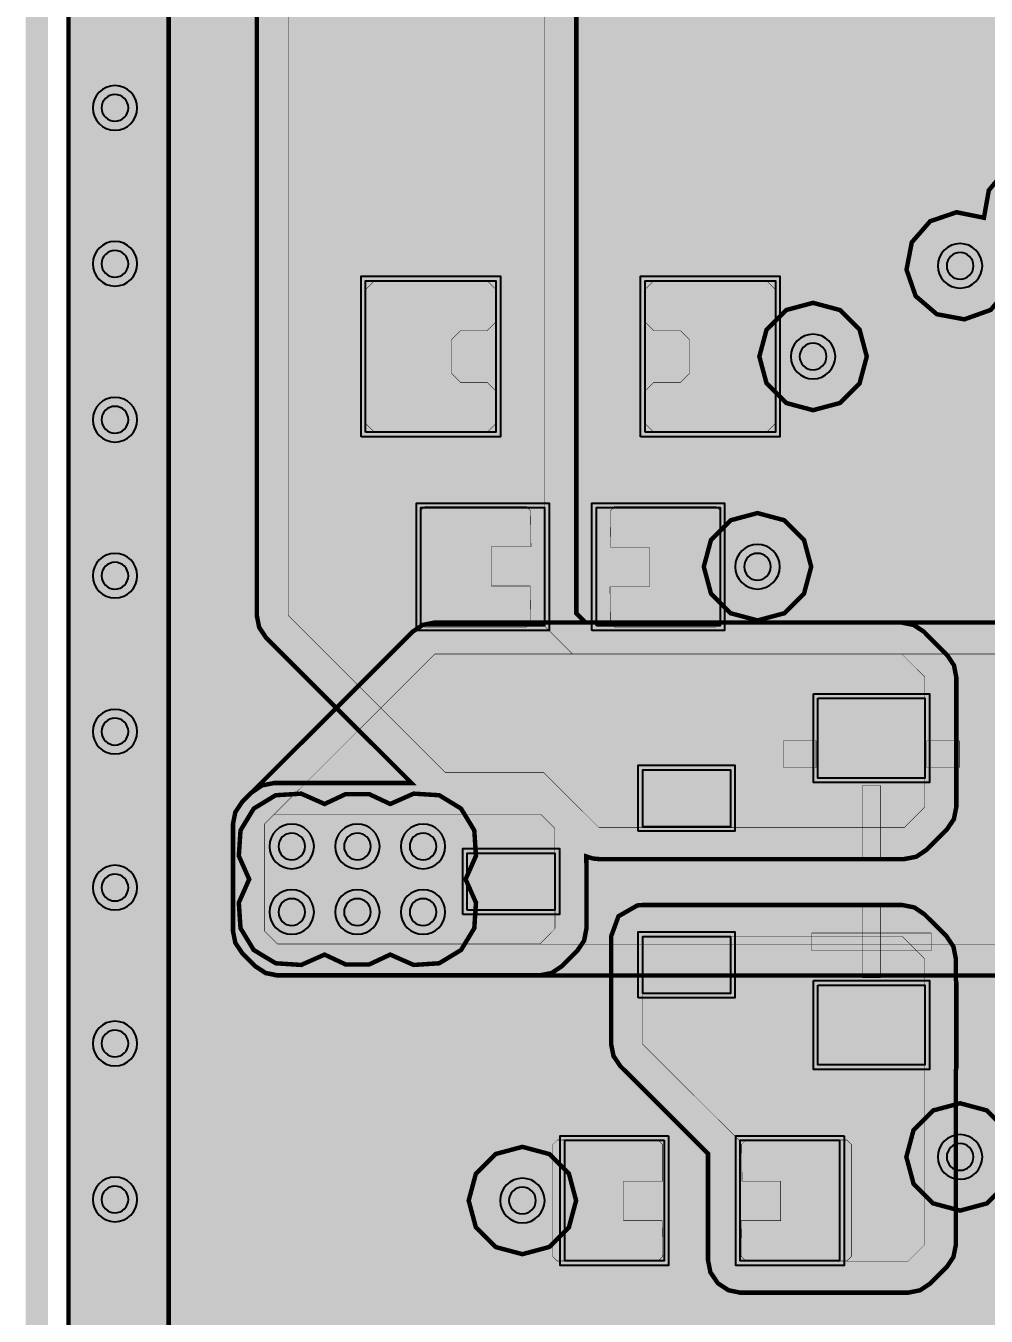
# Model space of a CAD drawing. Header units: millimetres. Extents: x -61 to 56, y -72 to 70.
# Drawn here: x -50.13 to -39.18, y -48.72 to -34.01 of the extents above; entities that cross this region are included whole.
import ezdxf

# ---------------------------------------------------------------- set-up
doc = ezdxf.new("R2010")
doc.units = ezdxf.units.MM
doc.header["$MEASUREMENT"] = 0
for name, color, linetype, true_color in [('02GND', 7, 'Continuous', 0x999966), ('03POWER', 7, 'Continuous', 0x008000), ('Board-Outline-Layer', 7, 'Continuous', 0xff00ff), ('Bottom-Layer', 7, 'Continuous', 0x0000ff), ('Document-Layer', 7, 'Continuous', 0xffffff), ('Hole-Layer', 7, 'Continuous', 0x222222), ('Multi-Layer', 7, 'Continuous', 0xc0c0c0), ('Top-Layer', 7, 'Continuous', 0xff0000), ('Top-Paste-Mask-Layer', 7, 'Continuous', 0x808080), ('Top-Silkscreen-Layer', 7, 'Continuous', 0xffcc00), ('Top-Solder-Mask-Layer', 7, 'Continuous', 0x800080)]:
    doc.layers.add(name, color=color, linetype=linetype, true_color=true_color)

msp = doc.modelspace()

# ---------------------------------------------------------------- hatches: boundary and pattern name
at = {"layer": '02GND'}
for points in [[(-49.642, 52.153), (49.642, 52.153), (49.642, -62.142), (-49.642, -62.142)], [(-47.53, -42.93), (-47.681, -43.179), (-47.7, -43.47), (-47.582, -43.736), (-47.7, -44.003), (-47.681, -44.294), (-47.53, -44.543), (-47.28, -44.694), (-46.989, -44.713), (-46.723, -44.595), (-46.482, -44.708), (-46.216, -44.708), (-45.975, -44.595), (-45.708, -44.713), (-45.417, -44.694), (-45.168, -44.543), (-45.017, -44.294), (-44.998, -44.003), (-45.116, -43.736), (-44.998, -43.47), (-45.017, -43.179), (-45.168, -42.93), (-45.417, -42.778), (-45.708, -42.76), (-45.975, -42.878), (-46.216, -42.765), (-46.482, -42.765), (-46.723, -42.878), (-46.989, -42.76), (-47.28, -42.778)]]:
    msp.add_hatch(color=256, dxfattribs=at).paths.add_polyline_path(points)
at = {"layer": '03POWER'}
for points in [[(48.499, -56.042), (48.581, -56.348), (48.806, -56.572), (49.112, -56.654), (49.418, -56.571), (49.642, -56.346), (49.642, -62.142), (44.192, -62.142), (44.393, -61.957), (44.493, -61.703), (44.472, -61.43), (45.189, -61.704), (45.95, -61.804), (46.713, -61.727), (47.438, -61.475), (48.085, -61.064), (48.62, -60.514), (49.014, -59.855), (49.245, -59.123), (49.302, -58.358), (49.18, -57.601), (48.887, -56.892), (48.438, -56.269), (47.858, -55.767), (47.177, -55.412), (46.434, -55.224), (45.666, -55.212), (44.917, -55.378), (44.226, -55.712), (43.631, -56.196), (43.164, -56.805), (42.849, -57.504), (42.704, -58.258), (42.737, -59.024), (42.946, -59.763), (43.32, -60.433), (43.838, -60.999), (-43.362, -60.999), (-43.621, -61.056), (-43.831, -61.218), (-43.953, -61.453), (-43.964, -61.718), (-43.863, -61.963), (-43.667, -62.142), (-49.642, -62.142), (-49.642, -56.582), (-49.433, -56.797), (-49.148, -56.888), (-48.853, -56.832), (-49.162, -57.541), (-49.298, -58.303), (-49.253, -59.075), (-49.03, -59.816), (-48.641, -60.484), (-48.107, -61.044), (-47.458, -61.464), (-46.728, -61.722), (-45.959, -61.803), (-45.192, -61.703), (-44.469, -61.428), (-43.83, -60.992), (-43.31, -60.419), (-42.937, -59.741), (-42.732, -58.995), (-42.707, -58.222), (-42.861, -57.464), (-43.188, -56.763), (-43.668, -56.157), (-44.277, -55.679), (-44.979, -55.356), (-45.738, -55.205), (-46.511, -55.234), (-47.256, -55.443), (-47.932, -55.818), (-48.502, -56.341), (-48.5, -56.309), (-48.499, -56.277), (-48.499, 51.315), (-19.403, 51.315), (-19.629, 51.144), (-19.755, 50.889), (-19.751, 50.604), (-19.619, 50.352), (-19.388, 50.187), (-19.658, 49.977), (-19.773, 49.655), (-19.698, 49.322), (-19.455, 49.081), (-19.684, 48.858), (-19.769, 48.551), (-19.689, 48.242), (-19.463, 48.016), (-19.155, 47.934), (-18.847, 48.018), (-18.624, 48.246), (-18.545, 48.556), (-18.633, 48.863), (-18.864, 49.083), (-18.625, 49.324), (-18.551, 49.655), (-18.665, 49.975), (-18.931, 50.185), (-18.698, 50.349), (-18.565, 50.601), (-18.56, 50.887), (-18.685, 51.143), (-18.912, 51.315), (48.426, 51.315), (48.499, 51.242)], [(-38.094, -35.795), (-38.336, -35.588), (-38.649, -35.53), (-38.949, -35.637), (-39.154, -35.88), (-39.21, -36.194), (-39.522, -36.131), (-39.823, -36.234), (-40.032, -36.474), (-40.092, -36.786), (-39.988, -37.087), (-39.746, -37.294), (-39.433, -37.352), (-39.133, -37.245), (-38.928, -37.002), (-38.872, -36.688), (-38.56, -36.751), (-38.259, -36.648), (-38.05, -36.408), (-37.99, -36.096)], [(-41.769, -37.776), (-41.687, -38.082), (-41.463, -38.306), (-41.157, -38.388), (-40.851, -38.306), (-40.627, -38.082), (-40.545, -37.776), (-40.627, -37.47), (-40.851, -37.246), (-41.157, -37.164), (-41.463, -37.246), (-41.687, -37.47)], [(-42.402, -40.173), (-42.32, -40.479), (-42.096, -40.703), (-41.79, -40.785), (-41.484, -40.703), (-41.26, -40.479), (-41.178, -40.173), (-41.26, -39.867), (-41.484, -39.643), (-41.79, -39.561), (-42.096, -39.643), (-42.32, -39.867)], [(-47.53, -42.93), (-47.681, -43.179), (-47.7, -43.47), (-47.582, -43.736), (-47.7, -44.003), (-47.681, -44.294), (-47.53, -44.543), (-47.28, -44.694), (-46.989, -44.713), (-46.723, -44.595), (-46.482, -44.708), (-46.216, -44.708), (-45.975, -44.595), (-45.708, -44.713), (-45.417, -44.694), (-45.168, -44.543), (-45.017, -44.294), (-44.998, -44.003), (-45.116, -43.736), (-44.998, -43.47), (-45.017, -43.179), (-45.168, -42.93), (-45.417, -42.778), (-45.708, -42.76), (-45.975, -42.878), (-46.216, -42.765), (-46.482, -42.765), (-46.723, -42.878), (-46.989, -42.76), (-47.28, -42.778)], [(-40.094, -46.902), (-40.012, -47.208), (-39.788, -47.432), (-39.482, -47.514), (-39.176, -47.432), (-38.952, -47.208), (-38.87, -46.902), (-38.952, -46.596), (-39.176, -46.372), (-39.482, -46.29), (-39.788, -46.372), (-40.012, -46.596)], [(-45.081, -47.399), (-44.999, -47.705), (-44.775, -47.929), (-44.469, -48.011), (-44.163, -47.929), (-43.939, -47.705), (-43.857, -47.399), (-43.939, -47.093), (-44.163, -46.869), (-44.469, -46.787), (-44.775, -46.869), (-44.999, -47.093)]]:
    msp.add_hatch(color=256, dxfattribs=at).paths.add_polyline_path(points)
at = {"layer": 'Bottom-Layer'}
for points in [[(-49.642, -62.142), (-49.642, 52.153), (49.642, 52.153), (49.642, -62.142)], [(-36.738, -44.834), (-36.601, -44.806), (-36.485, -44.729), (-34.99, -43.234), (-34.912, -43.118), (-34.885, -42.981), (-34.885, -41.396), (-34.912, -41.259), (-34.99, -41.143), (-35.219, -40.914), (-35.335, -40.837), (-35.472, -40.809), (-45.468, -40.809), (-45.605, -40.837), (-45.721, -40.914), (-47.663, -42.856), (-47.74, -42.972), (-47.767, -43.109), (-47.767, -44.324), (-47.74, -44.461), (-47.663, -44.577), (-47.511, -44.729), (-47.394, -44.806), (-47.257, -44.834)], [(-47.409, -43.109), (-45.468, -41.168), (-35.472, -41.168), (-35.243, -41.396), (-35.243, -42.981), (-36.738, -44.475), (-47.257, -44.475), (-47.409, -44.324)]]:
    msp.add_hatch(color=256, dxfattribs=at).paths.add_polyline_path(points)
at = {"layer": 'Document-Layer'}
for points in [[(-40.39, -42.667), (-40.39, -43.483), (-40.594, -43.483), (-40.594, -42.667)], [(-40.39, -42.667), (-40.39, -43.483), (-40.594, -43.483), (-40.594, -42.667)], [(-40.39, -44.859), (-40.594, -44.859), (-40.594, -44.043), (-40.39, -44.043)], [(-40.39, -44.859), (-40.594, -44.859), (-40.594, -44.043), (-40.39, -44.043)], [(-39.812, -44.553), (-41.172, -44.553), (-41.172, -44.349), (-39.812, -44.349)], [(-39.812, -44.553), (-41.172, -44.553), (-41.172, -44.349), (-39.812, -44.349)]]:
    msp.add_hatch(color=256, dxfattribs=at).paths.add_polyline_path(points)
at = {"layer": 'Top-Layer'}
for points in [[(-49.642, -62.142), (-49.642, 52.153), (49.642, 52.153), (49.642, -62.142)], [(-39.525, -41.432), (-39.552, -41.295), (-39.63, -41.179), (-39.894, -40.914), (-40.01, -40.837), (-40.147, -40.809), (-43.749, -40.809), (-43.855, -40.703), (-43.855, -27.327), (-42.503, -25.974), (-40.622, -25.974), (-40.485, -25.947), (-40.369, -25.87), (-39.73, -25.231), (-39.653, -25.114), (-39.625, -24.977), (-39.625, -24.056), (-39.653, -23.919), (-39.73, -23.802), (-40.415, -23.118), (-40.531, -23.04), (-40.668, -23.013), (-44.13, -23.013), (-44.267, -23.04), (-44.384, -23.118), (-47.391, -26.125), (-47.468, -26.241), (-47.496, -26.378), (-47.496, -40.727), (-47.468, -40.864), (-47.391, -40.98), (-45.732, -42.639), (-47.298, -42.639), (-47.435, -42.666), (-47.551, -42.744), (-47.663, -42.856), (-47.74, -42.972), (-47.767, -43.109), (-47.767, -44.324), (-47.74, -44.461), (-47.663, -44.577), (-47.513, -44.727), (-47.396, -44.804), (-47.259, -44.832), (-44.271, -44.832), (-44.134, -44.804), (-44.018, -44.727), (-43.844, -44.553), (-43.766, -44.436), (-43.739, -44.299), (-43.739, -43.573), (-43.739, -43.559), (-43.74, -43.545), (-43.74, -43.476), (-43.669, -43.499), (-43.596, -43.506), (-40.118, -43.506), (-39.981, -43.479), (-39.865, -43.401), (-39.63, -43.166), (-39.552, -43.05), (-39.525, -42.913), (-39.525, -42.607), (-39.524, -42.595), (-39.524, -42.583), (-39.524, -41.673), (-39.524, -41.661), (-39.525, -41.649)], [(-40.147, -41.168), (-39.883, -41.432), (-39.883, -42.913), (-40.118, -43.148), (-43.596, -43.148), (-44.223, -42.521), (-45.344, -42.521), (-47.137, -40.727), (-47.137, -26.378), (-44.13, -23.371), (-40.668, -23.371), (-39.983, -24.056), (-39.983, -24.977), (-40.622, -25.616), (-42.651, -25.616), (-44.213, -27.178), (-44.213, -40.851), (-43.897, -41.168)], [(-46.256, -38.64), (-46.256, -36.912), (-44.771, -36.912), (-44.771, -38.64)], [(-43.071, -38.64), (-43.071, -36.912), (-41.586, -36.912), (-41.586, -38.64)], [(-45.626, -40.848), (-45.626, -39.498), (-44.216, -39.498), (-44.216, -40.848)], [(-43.626, -40.848), (-43.626, -39.498), (-42.216, -39.498), (-42.216, -40.848)], [(-41.102, -41.673), (-39.882, -41.673), (-39.882, -42.583), (-41.102, -42.583)], [(-43.098, -43.138), (-43.098, -42.488), (-42.098, -42.488), (-42.098, -43.138)], [(-44.1, -43.57), (-44.097, -43.573), (-44.097, -44.299), (-44.271, -44.474), (-47.259, -44.474), (-47.409, -44.324), (-47.409, -43.109), (-47.298, -42.997), (-44.257, -42.997), (-44.1, -43.154)], [(-45.098, -44.088), (-45.098, -43.438), (-44.098, -43.438), (-44.098, -44.088)], [(-43.458, -44.388), (-43.458, -45.614), (-43.431, -45.751), (-43.353, -45.867), (-42.354, -46.865), (-42.354, -48.079), (-42.327, -48.216), (-42.249, -48.332), (-42.237, -48.345), (-42.121, -48.422), (-41.984, -48.45), (-40.074, -48.45), (-39.937, -48.422), (-39.821, -48.345), (-39.635, -48.159), (-39.557, -48.042), (-39.53, -47.905), (-39.53, -45.918), (-39.525, -45.886), (-39.524, -45.853), (-39.524, -44.943), (-39.525, -44.911), (-39.53, -44.879), (-39.53, -44.642), (-39.557, -44.505), (-39.635, -44.388), (-39.888, -44.135), (-40.004, -44.057), (-40.141, -44.03), (-42.084, -44.03), (-42.091, -44.03), (-42.098, -44.03), (-43.098, -44.03), (-43.129, -44.031), (-43.16, -44.035), (-43.374, -44.158)], [(-41.996, -48.079), (-41.996, -46.717), (-43.1, -45.614), (-43.1, -44.388), (-40.141, -44.388), (-39.888, -44.642), (-39.888, -47.905), (-40.074, -48.091), (-41.984, -48.091)], [(-43.098, -45.038), (-43.098, -44.388), (-42.098, -44.388), (-42.098, -45.038)], [(-41.102, -44.943), (-39.882, -44.943), (-39.882, -45.853), (-41.102, -45.853)], [(-42.855, -46.711), (-42.855, -48.088), (-43.987, -48.088), (-43.987, -46.711)], [(-40.855, -46.711), (-40.855, -48.088), (-41.987, -48.088), (-41.987, -46.711)]]:
    msp.add_hatch(color=256, dxfattribs=at).paths.add_polyline_path(points)
at = {"layer": 'Top-Paste-Mask-Layer'}
for points in [[(-44.771, -38.54), (-44.871, -38.64), (-46.156, -38.64), (-46.256, -38.54), (-46.256, -37.012), (-46.156, -36.912), (-44.871, -36.912), (-44.771, -37.012), (-44.771, -37.382), (-44.871, -37.482), (-45.176, -37.482), (-45.276, -37.582), (-45.276, -37.97), (-45.176, -38.07), (-44.871, -38.07), (-44.771, -38.17)], [(-44.771, -38.54), (-44.871, -38.64), (-46.156, -38.64), (-46.256, -38.54), (-46.256, -37.012), (-46.156, -36.912), (-44.871, -36.912), (-44.771, -37.012), (-44.771, -37.382), (-44.871, -37.482), (-45.176, -37.482), (-45.276, -37.582), (-45.276, -37.97), (-45.176, -38.07), (-44.871, -38.07), (-44.771, -38.17)], [(-43.071, -38.54), (-43.071, -38.17), (-42.971, -38.07), (-42.666, -38.07), (-42.566, -37.97), (-42.566, -37.582), (-42.666, -37.482), (-42.971, -37.482), (-43.071, -37.382), (-43.071, -37.012), (-42.971, -36.912), (-41.686, -36.912), (-41.586, -37.012), (-41.586, -38.54), (-41.686, -38.64), (-42.971, -38.64)], [(-43.071, -38.54), (-43.071, -38.17), (-42.971, -38.07), (-42.666, -38.07), (-42.566, -37.97), (-42.566, -37.582), (-42.666, -37.482), (-42.971, -37.482), (-43.071, -37.382), (-43.071, -37.012), (-42.971, -36.912), (-41.686, -36.912), (-41.586, -37.012), (-41.586, -38.54), (-41.686, -38.64), (-42.971, -38.64)], [(-45.626, -40.813), (-45.626, -39.533), (-45.576, -39.483), (-44.426, -39.483), (-44.376, -39.533), (-44.371, -39.943), (-44.821, -39.943), (-44.821, -40.393), (-44.381, -40.393), (-44.376, -40.813), (-44.426, -40.863), (-45.576, -40.863)], [(-45.626, -40.813), (-45.626, -39.533), (-45.576, -39.483), (-44.426, -39.483), (-44.376, -39.533), (-44.371, -39.943), (-44.821, -39.943), (-44.821, -40.393), (-44.381, -40.393), (-44.376, -40.813), (-44.426, -40.863), (-45.576, -40.863)], [(-42.216, -39.533), (-42.216, -40.813), (-42.266, -40.863), (-43.416, -40.863), (-43.466, -40.813), (-43.471, -40.403), (-43.021, -40.403), (-43.021, -39.953), (-43.461, -39.953), (-43.466, -39.533), (-43.416, -39.483), (-42.266, -39.483)], [(-42.216, -39.533), (-42.216, -40.813), (-42.266, -40.863), (-43.416, -40.863), (-43.466, -40.813), (-43.471, -40.403), (-43.021, -40.403), (-43.021, -39.953), (-43.461, -39.953), (-43.466, -39.533), (-43.416, -39.483), (-42.266, -39.483)], [(-41.102, -41.673), (-39.882, -41.673), (-39.882, -42.583), (-41.102, -42.583)], [(-43.098, -43.138), (-43.098, -42.488), (-42.098, -42.488), (-42.098, -43.138)], [(-45.098, -44.088), (-45.098, -43.438), (-44.098, -43.438), (-44.098, -44.088)], [(-43.098, -45.038), (-43.098, -44.388), (-42.098, -44.388), (-42.098, -45.038)], [(-41.102, -44.943), (-39.882, -44.943), (-39.882, -45.853), (-41.102, -45.853)], [(-42.871, -46.759), (-42.871, -47.179), (-43.316, -47.179), (-43.316, -47.629), (-42.876, -47.629), (-42.871, -48.039), (-42.921, -48.089), (-44.071, -48.089), (-44.121, -48.039), (-44.121, -46.759), (-44.071, -46.709), (-42.921, -46.709)], [(-42.871, -46.759), (-42.871, -47.179), (-43.316, -47.179), (-43.316, -47.629), (-42.876, -47.629), (-42.871, -48.039), (-42.921, -48.089), (-44.071, -48.089), (-44.121, -48.039), (-44.121, -46.759), (-44.071, -46.709), (-42.921, -46.709)], [(-40.721, -46.759), (-40.721, -48.039), (-40.771, -48.089), (-41.921, -48.089), (-41.971, -48.039), (-41.976, -47.629), (-41.526, -47.629), (-41.526, -47.179), (-41.966, -47.179), (-41.971, -46.759), (-41.921, -46.709), (-40.771, -46.709)], [(-40.721, -46.759), (-40.721, -48.039), (-40.771, -48.089), (-41.921, -48.089), (-41.971, -48.039), (-41.976, -47.629), (-41.526, -47.629), (-41.526, -47.179), (-41.966, -47.179), (-41.971, -46.759), (-41.921, -46.709), (-40.771, -46.709)]]:
    msp.add_hatch(color=256, dxfattribs=at).paths.add_polyline_path(points)
at = {"layer": 'Top-Silkscreen-Layer'}
for points in [[(-41.494, -42.463), (-41.494, -42.158), (-41.124, -42.158), (-41.124, -42.463)], [(-41.494, -42.463), (-41.494, -42.158), (-41.124, -42.158), (-41.124, -42.463)], [(-39.49, -42.463), (-39.86, -42.463), (-39.86, -42.158), (-39.49, -42.158)], [(-39.49, -42.463), (-39.86, -42.463), (-39.86, -42.158), (-39.49, -42.158)]]:
    msp.add_hatch(color=256, dxfattribs=at).paths.add_polyline_path(points)
at = {"layer": 'Top-Solder-Mask-Layer'}
for points in [[(-46.307, -38.691), (-46.307, -36.861), (-44.72, -36.861), (-44.72, -38.691)], [(-43.122, -38.691), (-43.122, -36.861), (-41.535, -36.861), (-41.535, -38.691)], [(-45.677, -40.899), (-45.677, -39.447), (-44.165, -39.447), (-44.165, -40.899)], [(-43.677, -40.899), (-43.677, -39.447), (-42.165, -39.447), (-42.165, -40.899)], [(-41.153, -41.622), (-39.831, -41.622), (-39.831, -42.634), (-41.153, -42.634)], [(-43.149, -43.189), (-43.149, -42.437), (-42.047, -42.437), (-42.047, -43.189)], [(-45.149, -44.139), (-45.149, -43.387), (-44.047, -43.387), (-44.047, -44.139)], [(-43.149, -45.089), (-43.149, -44.337), (-42.047, -44.337), (-42.047, -45.089)], [(-41.153, -44.892), (-39.831, -44.892), (-39.831, -45.904), (-41.153, -45.904)], [(-42.804, -46.66), (-42.804, -48.138), (-44.038, -48.138), (-44.038, -46.66)], [(-40.804, -46.66), (-40.804, -48.138), (-42.038, -48.138), (-42.038, -46.66)]]:
    msp.add_hatch(color=256, dxfattribs=at).paths.add_polyline_path(points)

# ---------------------------------------------------------------- linework, layer by layer
at = {"layer": '02GND', "const_width": 0.0508}
for points in [[(-49.642, 52.153), (49.642, 52.153), (49.642, -62.142), (-49.642, -62.142)], [(-47.53, -42.93), (-47.681, -43.179), (-47.7, -43.47), (-47.582, -43.736), (-47.7, -44.003), (-47.681, -44.294), (-47.53, -44.543), (-47.28, -44.694), (-46.989, -44.713), (-46.723, -44.595), (-46.482, -44.708), (-46.216, -44.708), (-45.975, -44.595), (-45.708, -44.713), (-45.417, -44.694), (-45.168, -44.543), (-45.017, -44.294), (-44.998, -44.003), (-45.116, -43.736), (-44.998, -43.47), (-45.017, -43.179), (-45.168, -42.93), (-45.417, -42.778), (-45.708, -42.76), (-45.975, -42.878), (-46.216, -42.765), (-46.482, -42.765), (-46.723, -42.878), (-46.989, -42.76), (-47.28, -42.778)]]:
    msp.add_lwpolyline(points, close=True, dxfattribs=at)
at = {"layer": '03POWER'}
for points, const_width in [([(-48.499, -56.277), (-48.499, 51.315)], 0.0508), ([(-49.111, -33.163), (-49.111, -34.941)], 0.508), ([(-49.111, -34.941), (-49.111, -36.719)], 0.508), ([(-49.111, -36.719), (-49.111, -38.497)], 0.508), ([(-49.111, -38.497), (-49.111, -40.275)], 0.508), ([(-49.111, -40.275), (-49.111, -42.053)], 0.508), ([(-49.111, -42.053), (-49.111, -43.831)], 0.508), ([(-49.111, -43.831), (-49.111, -45.609)], 0.508), ([(-49.111, -45.609), (-49.111, -47.387)], 0.508), ([(-49.111, -47.387), (-49.111, -49.165)], 0.508)]:
    msp.add_lwpolyline(points, dxfattribs=dict(at, const_width=const_width))
at = {"layer": '03POWER', "const_width": 0.0508}
for points in [[(-38.094, -35.795), (-38.336, -35.588), (-38.649, -35.53), (-38.949, -35.637), (-39.154, -35.88), (-39.21, -36.194), (-39.522, -36.131), (-39.823, -36.234), (-40.032, -36.474), (-40.092, -36.786), (-39.988, -37.087), (-39.746, -37.294), (-39.433, -37.352), (-39.133, -37.245), (-38.928, -37.002), (-38.872, -36.688), (-38.56, -36.751), (-38.259, -36.648), (-38.05, -36.408), (-37.99, -36.096)], [(-41.769, -37.776), (-41.687, -38.082), (-41.463, -38.306), (-41.157, -38.388), (-40.851, -38.306), (-40.627, -38.082), (-40.545, -37.776), (-40.627, -37.47), (-40.851, -37.246), (-41.157, -37.164), (-41.463, -37.246), (-41.687, -37.47)], [(-42.402, -40.173), (-42.32, -40.479), (-42.096, -40.703), (-41.79, -40.785), (-41.484, -40.703), (-41.26, -40.479), (-41.178, -40.173), (-41.26, -39.867), (-41.484, -39.643), (-41.79, -39.561), (-42.096, -39.643), (-42.32, -39.867)], [(-47.53, -42.93), (-47.681, -43.179), (-47.7, -43.47), (-47.582, -43.736), (-47.7, -44.003), (-47.681, -44.294), (-47.53, -44.543), (-47.28, -44.694), (-46.989, -44.713), (-46.723, -44.595), (-46.482, -44.708), (-46.216, -44.708), (-45.975, -44.595), (-45.708, -44.713), (-45.417, -44.694), (-45.168, -44.543), (-45.017, -44.294), (-44.998, -44.003), (-45.116, -43.736), (-44.998, -43.47), (-45.017, -43.179), (-45.168, -42.93), (-45.417, -42.778), (-45.708, -42.76), (-45.975, -42.878), (-46.216, -42.765), (-46.482, -42.765), (-46.723, -42.878), (-46.989, -42.76), (-47.28, -42.778)], [(-40.094, -46.902), (-40.012, -47.208), (-39.788, -47.432), (-39.482, -47.514), (-39.176, -47.432), (-38.952, -47.208), (-38.87, -46.902), (-38.952, -46.596), (-39.176, -46.372), (-39.482, -46.29), (-39.788, -46.372), (-40.012, -46.596)], [(-45.081, -47.399), (-44.999, -47.705), (-44.775, -47.929), (-44.469, -48.011), (-44.163, -47.929), (-43.939, -47.705), (-43.857, -47.399), (-43.939, -47.093), (-44.163, -46.869), (-44.469, -46.787), (-44.775, -46.869), (-44.999, -47.093)]]:
    msp.add_lwpolyline(points, close=True, dxfattribs=at)
at = {"layer": 'Board-Outline-Layer', "const_width": 0.254}
msp.add_lwpolyline([(-50, -62.5), (-50, 62.5), (50, 62.5), (50, -62.5)], close=True, dxfattribs=at)
at = {"layer": 'Bottom-Layer'}
for points, const_width in [([(-49.642, -62.142), (-49.642, 52.153), (49.642, 52.153), (49.642, -62.142)], 0.0508), ([(-36.738, -44.834), (-36.601, -44.806), (-36.485, -44.729), (-34.99, -43.234), (-34.912, -43.118), (-34.885, -42.981), (-34.885, -41.396), (-34.912, -41.259), (-34.99, -41.143), (-35.219, -40.914), (-35.335, -40.837), (-35.472, -40.809), (-45.468, -40.809), (-45.605, -40.837), (-45.721, -40.914), (-47.663, -42.856), (-47.74, -42.972), (-47.767, -43.109), (-47.767, -44.324), (-47.74, -44.461), (-47.663, -44.577), (-47.511, -44.729), (-47.394, -44.806), (-47.257, -44.834)], 0.0508), ([(-47.409, -43.109), (-45.468, -41.168), (-35.472, -41.168), (-35.243, -41.396), (-35.243, -42.981), (-36.738, -44.475), (-47.257, -44.475), (-47.409, -44.324)], 0.00508)]:
    msp.add_lwpolyline(points, close=True, dxfattribs=dict(at, const_width=const_width))
at = {"layer": 'Document-Layer', "const_width": 0.00508}
for points in [[(-40.39, -42.667), (-40.39, -43.483), (-40.594, -43.483), (-40.594, -42.667)], [(-40.39, -42.667), (-40.39, -43.483), (-40.594, -43.483), (-40.594, -42.667)], [(-40.39, -44.859), (-40.594, -44.859), (-40.594, -44.043), (-40.39, -44.043)], [(-40.39, -44.859), (-40.594, -44.859), (-40.594, -44.043), (-40.39, -44.043)], [(-39.812, -44.553), (-41.172, -44.553), (-41.172, -44.349), (-39.812, -44.349)], [(-39.812, -44.553), (-41.172, -44.553), (-41.172, -44.349), (-39.812, -44.349)]]:
    msp.add_lwpolyline(points, close=True, dxfattribs=at)
at = {"layer": 'Document-Layer', "const_width": 0.2}
msp.add_lwpolyline([(-42.238, -44.863, 1), (-42.038, -44.863, 1)], format="xyb", close=True, dxfattribs=at)
msp.add_lwpolyline([(-42.238, -44.863, 1), (-42.038, -44.863, 1)], format="xyb", close=True, dxfattribs=at)
at = {"layer": 'Hole-Layer'}
for points in [[(-49.264, -34.941, 1), (-48.959, -34.941, 1)], [(-49.264, -36.719, 1), (-48.959, -36.719, 1)], [(-39.634, -36.742, 1), (-39.329, -36.742, 1)], [(-41.31, -37.776, 1), (-41.005, -37.776, 1)], [(-49.264, -38.497, 1), (-48.959, -38.497, 1)], [(-49.264, -40.275, 1), (-48.959, -40.275, 1)], [(-41.943, -40.173, 1), (-41.638, -40.173, 1)], [(-49.264, -42.053, 1), (-48.959, -42.053, 1)], [(-47.249, -43.362, 1), (-46.944, -43.362, 1)], [(-46.501, -43.362, 1), (-46.196, -43.362, 1)], [(-45.753, -43.362, 1), (-45.448, -43.362, 1)], [(-49.264, -43.831, 1), (-48.959, -43.831, 1)], [(-47.249, -44.11, 1), (-46.944, -44.11, 1)], [(-46.501, -44.11, 1), (-46.196, -44.11, 1)], [(-45.753, -44.11, 1), (-45.448, -44.11, 1)], [(-49.264, -45.609, 1), (-48.959, -45.609, 1)], [(-39.634, -46.902, 1), (-39.329, -46.902, 1)], [(-49.264, -47.387, 1), (-48.959, -47.387, 1)], [(-44.622, -47.399, 1), (-44.317, -47.399, 1)]]:
    msp.add_lwpolyline(points, format="xyb", close=True, dxfattribs=at)
at = {"layer": 'Multi-Layer'}
for points in [[(-49.365, -34.941, 1), (-48.857, -34.941, 1)], [(-49.365, -36.719, 1), (-48.857, -36.719, 1)], [(-39.736, -36.742, 1), (-39.228, -36.742, 1)], [(-41.411, -37.776, 1), (-40.903, -37.776, 1)], [(-49.365, -38.497, 1), (-48.857, -38.497, 1)], [(-42.044, -40.173, 1), (-41.536, -40.173, 1)], [(-49.365, -40.275, 1), (-48.857, -40.275, 1)], [(-49.365, -42.053, 1), (-48.857, -42.053, 1)], [(-47.351, -43.362, 1), (-46.843, -43.362, 1)], [(-46.603, -43.362, 1), (-46.095, -43.362, 1)], [(-45.855, -43.362, 1), (-45.347, -43.362, 1)], [(-49.365, -43.831, 1), (-48.857, -43.831, 1)], [(-47.351, -44.11, 1), (-46.843, -44.11, 1)], [(-46.603, -44.11, 1), (-46.095, -44.11, 1)], [(-45.855, -44.11, 1), (-45.347, -44.11, 1)], [(-49.365, -45.609, 1), (-48.857, -45.609, 1)], [(-39.736, -46.902, 1), (-39.228, -46.902, 1)], [(-49.365, -47.387, 1), (-48.857, -47.387, 1)], [(-44.723, -47.399, 1), (-44.215, -47.399, 1)]]:
    msp.add_lwpolyline(points, format="xyb", close=True, dxfattribs=at)
at = {"layer": 'Top-Layer'}
for points, const_width in [([(-49.642, -62.142), (-49.642, 52.153), (49.642, 52.153), (49.642, -62.142)], 0.0508), ([(-40.147, -41.168), (-39.883, -41.432), (-39.883, -42.913), (-40.118, -43.148), (-43.596, -43.148), (-44.223, -42.521), (-45.344, -42.521), (-47.137, -40.727), (-47.137, -26.378), (-44.13, -23.371), (-40.668, -23.371), (-39.983, -24.056), (-39.983, -24.977), (-40.622, -25.616), (-42.651, -25.616), (-44.213, -27.178), (-44.213, -40.851), (-43.897, -41.168)], 0.00508), ([(-44.1, -43.57), (-44.097, -43.573), (-44.097, -44.299), (-44.271, -44.474), (-47.259, -44.474), (-47.409, -44.324), (-47.409, -43.109), (-47.298, -42.997), (-44.257, -42.997), (-44.1, -43.154)], 0.00508), ([(-43.458, -44.388), (-43.458, -45.614), (-43.431, -45.751), (-43.353, -45.867), (-42.354, -46.865), (-42.354, -48.079), (-42.327, -48.216), (-42.249, -48.332), (-42.237, -48.345), (-42.121, -48.422), (-41.984, -48.45), (-40.074, -48.45), (-39.937, -48.422), (-39.821, -48.345), (-39.635, -48.159), (-39.557, -48.042), (-39.53, -47.905), (-39.53, -45.918), (-39.525, -45.886), (-39.524, -45.853), (-39.524, -44.943), (-39.525, -44.911), (-39.53, -44.879), (-39.53, -44.642), (-39.557, -44.505), (-39.635, -44.388), (-39.888, -44.135), (-40.004, -44.057), (-40.141, -44.03), (-42.084, -44.03), (-42.091, -44.03), (-42.098, -44.03), (-43.098, -44.03), (-43.129, -44.031), (-43.16, -44.035), (-43.374, -44.158)], 0.0508), ([(-41.996, -48.079), (-41.996, -46.717), (-43.1, -45.614), (-43.1, -44.388), (-40.141, -44.388), (-39.888, -44.642), (-39.888, -47.905), (-40.074, -48.091), (-41.984, -48.091)], 0.00508)]:
    msp.add_lwpolyline(points, close=True, dxfattribs=dict(at, const_width=const_width))
for points, const_width in [([(-47.496, -26.378), (-47.496, -40.727), (-47.468, -40.864), (-47.391, -40.98), (-45.732, -42.639), (-47.298, -42.639), (-47.435, -42.666), (-47.551, -42.744), (-47.663, -42.856), (-47.74, -42.972), (-47.767, -43.109), (-47.767, -44.324), (-47.74, -44.461), (-47.663, -44.577), (-47.513, -44.727), (-47.396, -44.804), (-47.259, -44.832), (-44.271, -44.832), (-44.134, -44.804), (-44.018, -44.727), (-43.844, -44.553), (-43.766, -44.436), (-43.739, -44.299), (-43.739, -43.573), (-43.739, -43.559), (-43.74, -43.545), (-43.74, -43.476), (-43.669, -43.499), (-43.596, -43.506), (-40.118, -43.506), (-39.981, -43.479), (-39.865, -43.401), (-39.63, -43.166), (-39.552, -43.05), (-39.525, -42.913), (-39.525, -42.607), (-39.524, -42.595), (-39.524, -42.583), (-39.524, -41.673), (-39.524, -41.661), (-39.525, -41.649), (-39.525, -41.432), (-39.552, -41.295), (-39.63, -41.179), (-39.894, -40.914), (-40.01, -40.837), (-40.147, -40.809), (-43.749, -40.809), (-43.855, -40.703), (-43.855, -27.327)], 0.0508), ([(-42.329, -37.776), (-41.157, -37.776)], 0.381), ([(-42.921, -40.173), (-41.79, -40.173)], 0.381), ([(-43.421, -47.399), (-44.469, -47.399)], 0.381)]:
    msp.add_lwpolyline(points, dxfattribs=dict(at, const_width=const_width))
for points in [[(-46.256, -38.64), (-46.256, -36.912), (-44.771, -36.912), (-44.771, -38.64)], [(-43.071, -38.64), (-43.071, -36.912), (-41.586, -36.912), (-41.586, -38.64)], [(-45.626, -40.848), (-45.626, -39.498), (-44.216, -39.498), (-44.216, -40.848)], [(-43.626, -40.848), (-43.626, -39.498), (-42.216, -39.498), (-42.216, -40.848)], [(-41.102, -41.673), (-39.882, -41.673), (-39.882, -42.583), (-41.102, -42.583)], [(-43.098, -43.138), (-43.098, -42.488), (-42.098, -42.488), (-42.098, -43.138)], [(-45.098, -44.088), (-45.098, -43.438), (-44.098, -43.438), (-44.098, -44.088)], [(-43.098, -45.038), (-43.098, -44.388), (-42.098, -44.388), (-42.098, -45.038)], [(-41.102, -44.943), (-39.882, -44.943), (-39.882, -45.853), (-41.102, -45.853)], [(-42.855, -46.711), (-42.855, -48.088), (-43.987, -48.088), (-43.987, -46.711)], [(-40.855, -46.711), (-40.855, -48.088), (-41.987, -48.088), (-41.987, -46.711)]]:
    msp.add_lwpolyline(points, close=True, dxfattribs=at)
at = {"layer": 'Top-Paste-Mask-Layer', "const_width": 0.00508}
for points in [[(-44.771, -38.54), (-44.871, -38.64), (-46.156, -38.64), (-46.256, -38.54), (-46.256, -37.012), (-46.156, -36.912), (-44.871, -36.912), (-44.771, -37.012), (-44.771, -37.382), (-44.871, -37.482), (-45.176, -37.482), (-45.276, -37.582), (-45.276, -37.97), (-45.176, -38.07), (-44.871, -38.07), (-44.771, -38.17)], [(-44.771, -38.54), (-44.871, -38.64), (-46.156, -38.64), (-46.256, -38.54), (-46.256, -37.012), (-46.156, -36.912), (-44.871, -36.912), (-44.771, -37.012), (-44.771, -37.382), (-44.871, -37.482), (-45.176, -37.482), (-45.276, -37.582), (-45.276, -37.97), (-45.176, -38.07), (-44.871, -38.07), (-44.771, -38.17)], [(-43.071, -38.54), (-43.071, -38.17), (-42.971, -38.07), (-42.666, -38.07), (-42.566, -37.97), (-42.566, -37.582), (-42.666, -37.482), (-42.971, -37.482), (-43.071, -37.382), (-43.071, -37.012), (-42.971, -36.912), (-41.686, -36.912), (-41.586, -37.012), (-41.586, -38.54), (-41.686, -38.64), (-42.971, -38.64)], [(-43.071, -38.54), (-43.071, -38.17), (-42.971, -38.07), (-42.666, -38.07), (-42.566, -37.97), (-42.566, -37.582), (-42.666, -37.482), (-42.971, -37.482), (-43.071, -37.382), (-43.071, -37.012), (-42.971, -36.912), (-41.686, -36.912), (-41.586, -37.012), (-41.586, -38.54), (-41.686, -38.64), (-42.971, -38.64)], [(-45.626, -40.813), (-45.626, -39.533), (-45.576, -39.483), (-44.426, -39.483), (-44.376, -39.533), (-44.371, -39.943), (-44.821, -39.943), (-44.821, -40.393), (-44.381, -40.393), (-44.376, -40.813), (-44.426, -40.863), (-45.576, -40.863)], [(-45.626, -40.813), (-45.626, -39.533), (-45.576, -39.483), (-44.426, -39.483), (-44.376, -39.533), (-44.371, -39.943), (-44.821, -39.943), (-44.821, -40.393), (-44.381, -40.393), (-44.376, -40.813), (-44.426, -40.863), (-45.576, -40.863)], [(-42.216, -39.533), (-42.216, -40.813), (-42.266, -40.863), (-43.416, -40.863), (-43.466, -40.813), (-43.471, -40.403), (-43.021, -40.403), (-43.021, -39.953), (-43.461, -39.953), (-43.466, -39.533), (-43.416, -39.483), (-42.266, -39.483)], [(-42.216, -39.533), (-42.216, -40.813), (-42.266, -40.863), (-43.416, -40.863), (-43.466, -40.813), (-43.471, -40.403), (-43.021, -40.403), (-43.021, -39.953), (-43.461, -39.953), (-43.466, -39.533), (-43.416, -39.483), (-42.266, -39.483)], [(-42.871, -46.759), (-42.871, -47.179), (-43.316, -47.179), (-43.316, -47.629), (-42.876, -47.629), (-42.871, -48.039), (-42.921, -48.089), (-44.071, -48.089), (-44.121, -48.039), (-44.121, -46.759), (-44.071, -46.709), (-42.921, -46.709)], [(-42.871, -46.759), (-42.871, -47.179), (-43.316, -47.179), (-43.316, -47.629), (-42.876, -47.629), (-42.871, -48.039), (-42.921, -48.089), (-44.071, -48.089), (-44.121, -48.039), (-44.121, -46.759), (-44.071, -46.709), (-42.921, -46.709)], [(-40.721, -46.759), (-40.721, -48.039), (-40.771, -48.089), (-41.921, -48.089), (-41.971, -48.039), (-41.976, -47.629), (-41.526, -47.629), (-41.526, -47.179), (-41.966, -47.179), (-41.971, -46.759), (-41.921, -46.709), (-40.771, -46.709)], [(-40.721, -46.759), (-40.721, -48.039), (-40.771, -48.089), (-41.921, -48.089), (-41.971, -48.039), (-41.976, -47.629), (-41.526, -47.629), (-41.526, -47.179), (-41.966, -47.179), (-41.971, -46.759), (-41.921, -46.709), (-40.771, -46.709)]]:
    msp.add_lwpolyline(points, close=True, dxfattribs=at)
at = {"layer": 'Top-Paste-Mask-Layer'}
for points in [[(-41.102, -41.673), (-39.882, -41.673), (-39.882, -42.583), (-41.102, -42.583)], [(-43.098, -43.138), (-43.098, -42.488), (-42.098, -42.488), (-42.098, -43.138)], [(-45.098, -44.088), (-45.098, -43.438), (-44.098, -43.438), (-44.098, -44.088)], [(-43.098, -45.038), (-43.098, -44.388), (-42.098, -44.388), (-42.098, -45.038)], [(-41.102, -44.943), (-39.882, -44.943), (-39.882, -45.853), (-41.102, -45.853)]]:
    msp.add_lwpolyline(points, close=True, dxfattribs=at)
at = {"layer": 'Top-Silkscreen-Layer', "const_width": 0.152}
for points in [[(-46.485, -36.836, -0.414), (-46.332, -36.683)], [(-46.485, -36.836, -0.414), (-46.332, -36.683)], [(-41.357, -36.836, 0.414), (-41.51, -36.683)], [(-41.357, -36.836, 0.414), (-41.51, -36.683)], [(-46.332, -38.869, -0.414), (-46.485, -38.716)], [(-46.332, -38.869, -0.414), (-46.485, -38.716)], [(-41.51, -38.869, 0.414), (-41.357, -38.716)], [(-41.51, -38.869, 0.414), (-41.357, -38.716)], [(-45.885, -39.422, -0.414), (-45.732, -39.269)], [(-45.885, -39.422, -0.414), (-45.732, -39.269)], [(-41.957, -39.422, 0.414), (-42.11, -39.269)], [(-41.957, -39.422, 0.414), (-42.11, -39.269)], [(-45.732, -41.077, -0.414), (-45.885, -40.924)], [(-45.732, -41.077, -0.414), (-45.885, -40.924)], [(-42.11, -41.077, 0.414), (-41.957, -40.924)], [(-42.11, -41.077, 0.414), (-41.957, -40.924)]]:
    msp.add_lwpolyline(points, format="xyb", dxfattribs=at)
for points in [[(-46.332, -36.683), (-44.847, -36.683)], [(-46.332, -36.683), (-44.847, -36.683)], [(-41.51, -36.683), (-42.995, -36.683)], [(-41.51, -36.683), (-42.995, -36.683)], [(-46.485, -38.716), (-46.485, -36.836)], [(-46.485, -38.716), (-46.485, -36.836)], [(-41.357, -38.716), (-41.357, -36.836)], [(-41.357, -38.716), (-41.357, -36.836)], [(-44.847, -38.869), (-46.332, -38.869)], [(-44.847, -38.869), (-46.332, -38.869)], [(-42.995, -38.869), (-41.51, -38.869)], [(-42.995, -38.869), (-41.51, -38.869)], [(-45.732, -39.269), (-44.322, -39.269)], [(-45.732, -39.269), (-44.322, -39.269)], [(-42.11, -39.269), (-43.52, -39.269)], [(-42.11, -39.269), (-43.52, -39.269)], [(-45.885, -40.924), (-45.885, -39.422)], [(-45.885, -40.924), (-45.885, -39.422)], [(-41.957, -40.924), (-41.957, -39.422)], [(-41.957, -40.924), (-41.957, -39.422)], [(-44.322, -41.077), (-45.732, -41.077)], [(-44.322, -41.077), (-45.732, -41.077)], [(-43.52, -41.077), (-42.11, -41.077)], [(-43.52, -41.077), (-42.11, -41.077)], [(-42.872, -42.237), (-44.324, -42.237)], [(-44.324, -42.237), (-44.324, -43.268)], [(-42.872, -42.237), (-44.324, -42.237)], [(-44.324, -42.237), (-44.324, -43.268)], [(-41.418, -42.387), (-41.418, -45.139)], [(-41.418, -42.387), (-41.418, -45.139)], [(-39.566, -42.387), (-39.566, -45.139)], [(-39.566, -42.387), (-39.566, -45.139)], [(-39.566, -42.796), (-41.418, -42.796)], [(-39.566, -42.796), (-41.418, -42.796)], [(-42.872, -43.308), (-42.872, -44.218)], [(-42.872, -43.308), (-42.872, -44.218)], [(-44.324, -45.289), (-44.324, -44.258)], [(-44.324, -45.289), (-44.324, -44.258)], [(-41.418, -45.139), (-41.175, -45.139)], [(-41.418, -45.139), (-41.175, -45.139)], [(-39.566, -45.139), (-39.809, -45.139)], [(-39.566, -45.139), (-39.809, -45.139)], [(-42.872, -45.289), (-44.324, -45.289)], [(-42.872, -45.289), (-44.324, -45.289)], [(-42.897, -46.482), (-44.182, -46.482)], [(-44.182, -46.482), (-44.182, -48.316)], [(-42.897, -46.482), (-44.182, -46.482)], [(-44.182, -46.482), (-44.182, -48.316)], [(-41.945, -46.482), (-40.66, -46.482)], [(-41.945, -46.482), (-40.66, -46.482)], [(-40.66, -46.482), (-40.66, -48.316)], [(-40.66, -46.482), (-40.66, -48.316)], [(-44.182, -48.316), (-42.897, -48.316)], [(-44.182, -48.316), (-42.897, -48.316)], [(-40.66, -48.316), (-41.945, -48.316)], [(-40.66, -48.316), (-41.945, -48.316)]]:
    msp.add_lwpolyline(points, dxfattribs=at)
at = {"layer": 'Top-Silkscreen-Layer', "const_width": 0.00508}
for points in [[(-41.494, -42.463), (-41.494, -42.158), (-41.124, -42.158), (-41.124, -42.463)], [(-41.494, -42.463), (-41.494, -42.158), (-41.124, -42.158), (-41.124, -42.463)], [(-39.49, -42.463), (-39.86, -42.463), (-39.86, -42.158), (-39.49, -42.158)], [(-39.49, -42.463), (-39.86, -42.463), (-39.86, -42.158), (-39.49, -42.158)]]:
    msp.add_lwpolyline(points, close=True, dxfattribs=at)
at = {"layer": 'Top-Solder-Mask-Layer'}
for points in [[(-46.307, -38.691), (-46.307, -36.861), (-44.72, -36.861), (-44.72, -38.691)], [(-43.122, -38.691), (-43.122, -36.861), (-41.535, -36.861), (-41.535, -38.691)], [(-45.677, -40.899), (-45.677, -39.447), (-44.165, -39.447), (-44.165, -40.899)], [(-43.677, -40.899), (-43.677, -39.447), (-42.165, -39.447), (-42.165, -40.899)], [(-41.153, -41.622), (-39.831, -41.622), (-39.831, -42.634), (-41.153, -42.634)], [(-43.149, -43.189), (-43.149, -42.437), (-42.047, -42.437), (-42.047, -43.189)], [(-45.149, -44.139), (-45.149, -43.387), (-44.047, -43.387), (-44.047, -44.139)], [(-43.149, -45.089), (-43.149, -44.337), (-42.047, -44.337), (-42.047, -45.089)], [(-41.153, -44.892), (-39.831, -44.892), (-39.831, -45.904), (-41.153, -45.904)], [(-42.804, -46.66), (-42.804, -48.138), (-44.038, -48.138), (-44.038, -46.66)], [(-40.804, -46.66), (-40.804, -48.138), (-42.038, -48.138), (-42.038, -46.66)]]:
    msp.add_lwpolyline(points, close=True, dxfattribs=at)

doc.saveas('drawing.dxf')
